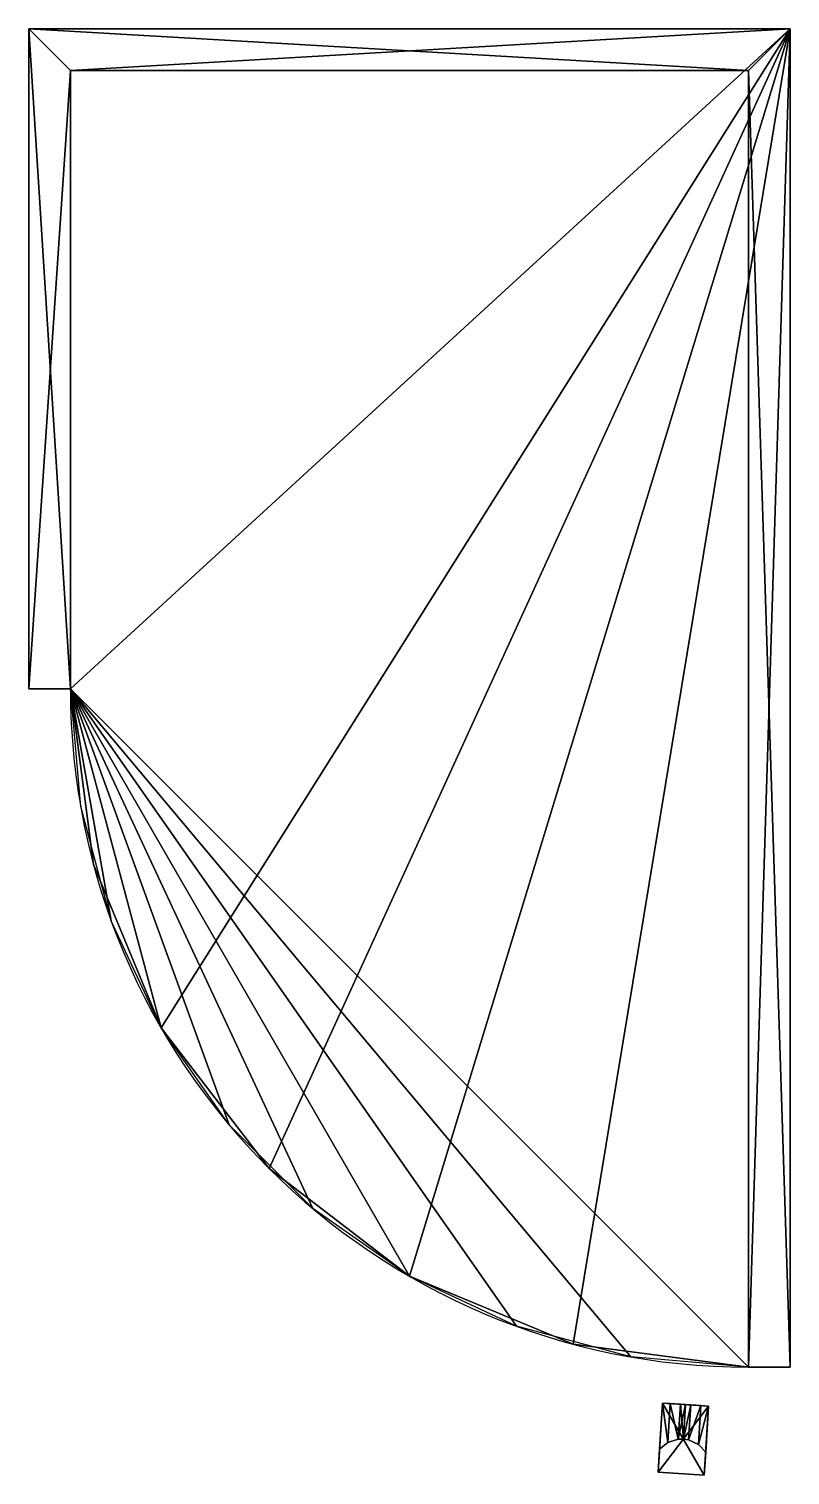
# Model space of a CAD drawing. Extents: x 0 to 33, y -62.7 to 0.
import ezdxf

# ---------------------------------------------------------------- set-up
doc = ezdxf.new("R2010")
doc.units = 0
doc.header["$MEASUREMENT"] = 0
doc.layers.add('CAB_BODY_BASE', color=32, linetype='Continuous')
doc.layers.add('HANDLES_AND_KNOBS', color=254, linetype='Continuous')

# ---------------------------------------------------------------- blocks, each defined once
blk = doc.blocks.new('HANDLES_AND_KNOBS')
at = {"layer": 'HANDLES_AND_KNOBS'}
mesh = blk.add_polyface(dxfattribs=at)
corners = [(-1, 7.5, 2), (-1, 7.5), (-0.667, 7.191, 1.691), (-0.667, 7.191), (-1, 8.5, 3), (1, 8.5, 3), (-1, 8.5), (1, 8.5), (1, 7.5, 2), (0.667, 7.191, 1.691), (1, 7.5), (0.667, 7.191), (-0.226, 7.019, 1.519), (-0.226, 7.019), (0, 7, 1.5), (0, 7), (0.226, 7.019, 1.519), (0.226, 7.019), (1, -7.5, 2), (0.667, -7.191, 1.691), (1, -8.5, 3), (-1, -8.5, 3), (-1, -7.5, 2), (-0.667, -7.191, 1.691), (-0.226, -7.019, 1.519), (0, -7, 1.5), (0.226, -7.019, 1.519), (-0.667, -7.191), (-0.226, -7.019), (0, -7), (0.226, -7.019), (0.667, -7.191), (1, -7.5), (1, -8.5), (-1, -8.5), (-1, -7.5)]
mesh.append_faces([[corners[k] for k in face] for face in [(2, 1, 3), (6, 5, 7), (10, 9, 11), (12, 3, 13), (15, 12, 13), (17, 14, 15), (11, 16, 17), (7, 1, 6), (9, 18, 19), (20, 4, 21), (22, 2, 23), (23, 12, 24), (24, 14, 25), (14, 26, 25), (16, 19, 26), (27, 24, 28), (28, 25, 29), (25, 30, 29), (26, 31, 30), (19, 32, 31), (7, 8, 10), (33, 21, 34), (0, 6, 1), (35, 23, 27)]], dxfattribs={"vtx0": -1})
mesh.append_faces([[corners[k] for k in face] for face in [(11, 3, 10), (33, 18, 20), (20, 8, 5), (5, 8, 7), (4, 22, 21)]], dxfattribs={"vtx0": -1, "vtx1": -1})
mesh.append_faces([[corners[k] for k in face] for face in [(10, 3, 1), (22, 34, 21), (4, 0, 22), (32, 34, 35), (31, 35, 27), (35, 31, 32)]], dxfattribs={"vtx0": -1, "vtx2": -1})
mesh.append_faces([[corners[k] for k in face] for face in [(0, 1, 2), (4, 5, 6), (8, 9, 10), (2, 3, 12), (14, 12, 15), (16, 14, 17), (9, 16, 11), (17, 15, 11), (8, 18, 9), (5, 4, 20), (0, 2, 22), (2, 12, 23), (12, 14, 24), (16, 26, 14), (9, 19, 16), (23, 24, 27), (24, 25, 28), (26, 30, 25), (19, 31, 26), (18, 32, 19), (20, 21, 33), (35, 34, 22), (22, 23, 35), (28, 29, 27), (33, 34, 32)]], dxfattribs={"vtx1": -1})
mesh.append_faces([[corners[k] for k in face] for face in [(15, 13, 11), (13, 3, 11), (7, 10, 1), (18, 8, 20), (4, 6, 0), (29, 30, 27), (30, 31, 27)]], dxfattribs={"vtx1": -1, "vtx2": -1})
mesh.append_faces([[corners[k] for k in face] for face in [(33, 32, 18)]], dxfattribs={"vtx2": -1})

msp = doc.modelspace()

# ---------------------------------------------------------------- linework, layer by layer
for p, q in [((0, 0, 1.8), (0, -28.6, 1.8)), ((1.8, -1.8, 1.8), (1.8, -28.6, 1.8)), ((33, -58, 1.8), (31.2, -58, 1.8))]:
    msp.add_line(p, q)
msp.add_arc((31.2, -28.6, 1.8), 29.4, 180, 270)

# ---------------------------------------------------------------- block references
at = {"layer": 'HANDLES_AND_KNOBS', "extrusion": (-0.06312, -0.998006, 0)}
msp.add_blockref('HANDLES_AND_KNOBS', (32.176, 61.098, 57.706), dxfattribs=at)

# ---------------------------------------------------------------- meshes
at = {"layer": 'CAB_BODY_BASE', "color": 32}
mesh = msp.add_polyface(dxfattribs=at)
corners = [(33, -58, 70.2), (31.2, -58, 70.2), (33, -58, 1.8), (31.2, -58, 1.8), (33, 0, 70.2), (33, 0, 1.8), (0, 0, 70.2), (0, 0, 1.8), (0, -28.6, 70.2), (0, -28.6, 1.8), (1.8, -28.6, 70.2), (1.8, -28.6, 1.8), (1.8, -1.8, 70.2), (1.8, -1.8, 1.8), (31.2, -1.8, 70.2), (31.2, -1.8, 1.8)]
mesh.append_faces([[corners[k] for k in face] for face in [(2, 1, 3), (5, 0, 2), (7, 4, 5), (9, 6, 7), (11, 8, 9), (13, 10, 11), (15, 12, 13), (3, 14, 15), (12, 8, 10)]], dxfattribs={"vtx0": -1, "color": 32})
mesh.append_faces([[corners[k] for k in face] for face in [(6, 14, 4), (2, 15, 5), (7, 13, 9)]], dxfattribs={"vtx0": -1, "vtx1": -1, "color": 32})
mesh.append_faces([[corners[k] for k in face] for face in [(14, 0, 4), (6, 12, 14), (5, 15, 13)]], dxfattribs={"vtx0": -1, "vtx2": -1, "color": 32})
mesh.append_faces([[corners[k] for k in face] for face in [(0, 1, 2), (4, 0, 5), (6, 4, 7), (8, 6, 9), (10, 8, 11), (12, 10, 13), (14, 12, 15), (1, 14, 3), (1, 0, 14), (3, 15, 2)]], dxfattribs={"vtx1": -1, "color": 32})
mesh.append_faces([[corners[k] for k in face] for face in [(6, 8, 12), (7, 5, 13)]], dxfattribs={"vtx1": -1, "vtx2": -1, "color": 32})
mesh.append_faces([[corners[k] for k in face] for face in [(13, 11, 9)]], dxfattribs={"vtx2": -1, "color": 32})
mesh = msp.add_polyface(dxfattribs=at)
corners = [(33, -58, 1.8), (31.2, -58, 1.8), (33, -58), (31.2, -58), (33, 0, 1.8), (33, 0), (0, 0, 1.8), (0, 0), (0, -28.6, 1.8), (0, -28.6), (1.8, -28.6, 1.8), (1.8, -28.6), (23.591, -56.998), (23.591, -56.998, 1.8), (16.5, -54.061), (16.5, -54.061, 1.8), (10.411, -49.389), (10.411, -49.389, 1.8), (5.739, -43.3), (5.739, -43.3, 1.8), (2.802, -36.209), (2.802, -36.209, 1.8)]
mesh.append_faces([[corners[k] for k in face] for face in [(5, 0, 2), (7, 4, 5), (9, 6, 7), (11, 8, 9), (11, 21, 10), (10, 6, 8), (11, 18, 20)]], dxfattribs={"vtx0": -1, "color": 32})
mesh.append_faces([[corners[k] for k in face] for face in [(2, 1, 3), (3, 1, 12), (1, 4, 13), (13, 4, 15), (15, 4, 17), (17, 4, 19), (14, 5, 12)]], dxfattribs={"vtx0": -1, "vtx1": -1, "color": 32})
mesh.append_faces([[corners[k] for k in face] for face in [(19, 4, 10), (11, 5, 18)]], dxfattribs={"vtx0": -1, "vtx1": -1, "vtx2": -1, "color": 32})
mesh.append_faces([[corners[k] for k in face] for face in [(12, 1, 13), (14, 13, 15), (16, 15, 17), (18, 17, 19), (20, 19, 21), (5, 3, 12), (5, 16, 18), (11, 7, 5)]], dxfattribs={"vtx0": -1, "vtx2": -1, "color": 32})
mesh.append_faces([[corners[k] for k in face] for face in [(0, 1, 2), (4, 0, 5), (6, 4, 7), (8, 6, 9), (10, 8, 11), (0, 4, 1), (21, 19, 10), (2, 3, 5)]], dxfattribs={"vtx1": -1, "color": 32})
mesh.append_faces([[corners[k] for k in face] for face in [(11, 20, 21), (20, 18, 19), (18, 16, 17), (16, 14, 15), (14, 12, 13), (4, 6, 10), (14, 16, 5)]], dxfattribs={"vtx1": -1, "vtx2": -1, "color": 32})
mesh.append_faces([[corners[k] for k in face] for face in [(11, 9, 7)]], dxfattribs={"vtx2": -1, "color": 32})
mesh = msp.add_polyface(dxfattribs=at)
corners = [(33, -58, 72), (31.2, -58, 72), (33, -58, 70.2), (31.2, -58, 70.2), (33, 0, 72), (33, 0, 70.2), (0, 0, 72), (0, 0, 70.2), (0, -28.6, 72), (0, -28.6, 70.2), (1.8, -28.6, 72), (1.8, -28.6, 70.2), (23.591, -56.998, 70.2), (23.591, -56.998, 72), (16.5, -54.061, 70.2), (16.5, -54.061, 72), (10.411, -49.389, 70.2), (10.411, -49.389, 72), (5.739, -43.3, 70.2), (5.739, -43.3, 72), (2.802, -36.209, 70.2), (2.802, -36.209, 72)]
mesh.append_faces([[corners[k] for k in face] for face in [(5, 0, 2), (7, 4, 5), (9, 6, 7), (11, 8, 9), (11, 21, 10), (10, 6, 8), (11, 18, 20)]], dxfattribs={"vtx0": -1, "color": 32})
mesh.append_faces([[corners[k] for k in face] for face in [(2, 1, 3), (3, 1, 12), (1, 4, 13), (13, 4, 15), (15, 4, 17), (17, 4, 19), (14, 5, 12)]], dxfattribs={"vtx0": -1, "vtx1": -1, "color": 32})
mesh.append_faces([[corners[k] for k in face] for face in [(19, 4, 10), (11, 5, 18)]], dxfattribs={"vtx0": -1, "vtx1": -1, "vtx2": -1, "color": 32})
mesh.append_faces([[corners[k] for k in face] for face in [(12, 1, 13), (14, 13, 15), (16, 15, 17), (18, 17, 19), (20, 19, 21), (5, 3, 12), (5, 16, 18), (11, 7, 5)]], dxfattribs={"vtx0": -1, "vtx2": -1, "color": 32})
mesh.append_faces([[corners[k] for k in face] for face in [(0, 1, 2), (4, 0, 5), (6, 4, 7), (8, 6, 9), (10, 8, 11), (0, 4, 1), (21, 19, 10), (2, 3, 5)]], dxfattribs={"vtx1": -1, "color": 32})
mesh.append_faces([[corners[k] for k in face] for face in [(11, 20, 21), (20, 18, 19), (18, 16, 17), (16, 14, 15), (14, 12, 13), (4, 6, 10), (14, 16, 5)]], dxfattribs={"vtx1": -1, "vtx2": -1, "color": 32})
mesh.append_faces([[corners[k] for k in face] for face in [(11, 9, 7)]], dxfattribs={"vtx2": -1, "color": 32})
mesh = msp.add_polyface(dxfattribs=at)
corners = [(1.8, -28.6, 1.8), (1.8, -1.8, 1.8), (31.2, -1.8, 1.8), (31.2, -58, 1.8), (26.095, -57.553, 1.8), (21.145, -56.227, 1.8), (16.5, -54.061, 1.8), (12.302, -51.122, 1.8), (8.678, -47.498, 1.8), (5.739, -43.3, 1.8), (3.573, -38.655, 1.8), (2.247, -33.705, 1.8)]
mesh.append_faces([[corners[k] for k in face] for face in [(0, 10, 11)]], dxfattribs={"vtx0": -1, "color": 32})
mesh.append_faces([[corners[k] for k in face] for face in [(0, 3, 4), (0, 4, 5), (0, 5, 6), (0, 6, 7), (0, 7, 8), (0, 8, 9), (0, 9, 10)]], dxfattribs={"vtx0": -1, "vtx2": -1, "color": 32})
mesh.append_faces([[corners[k] for k in face] for face in [(0, 1, 2, 3)]], dxfattribs={"vtx3": -1, "color": 32})

doc.saveas('drawing.dxf')
